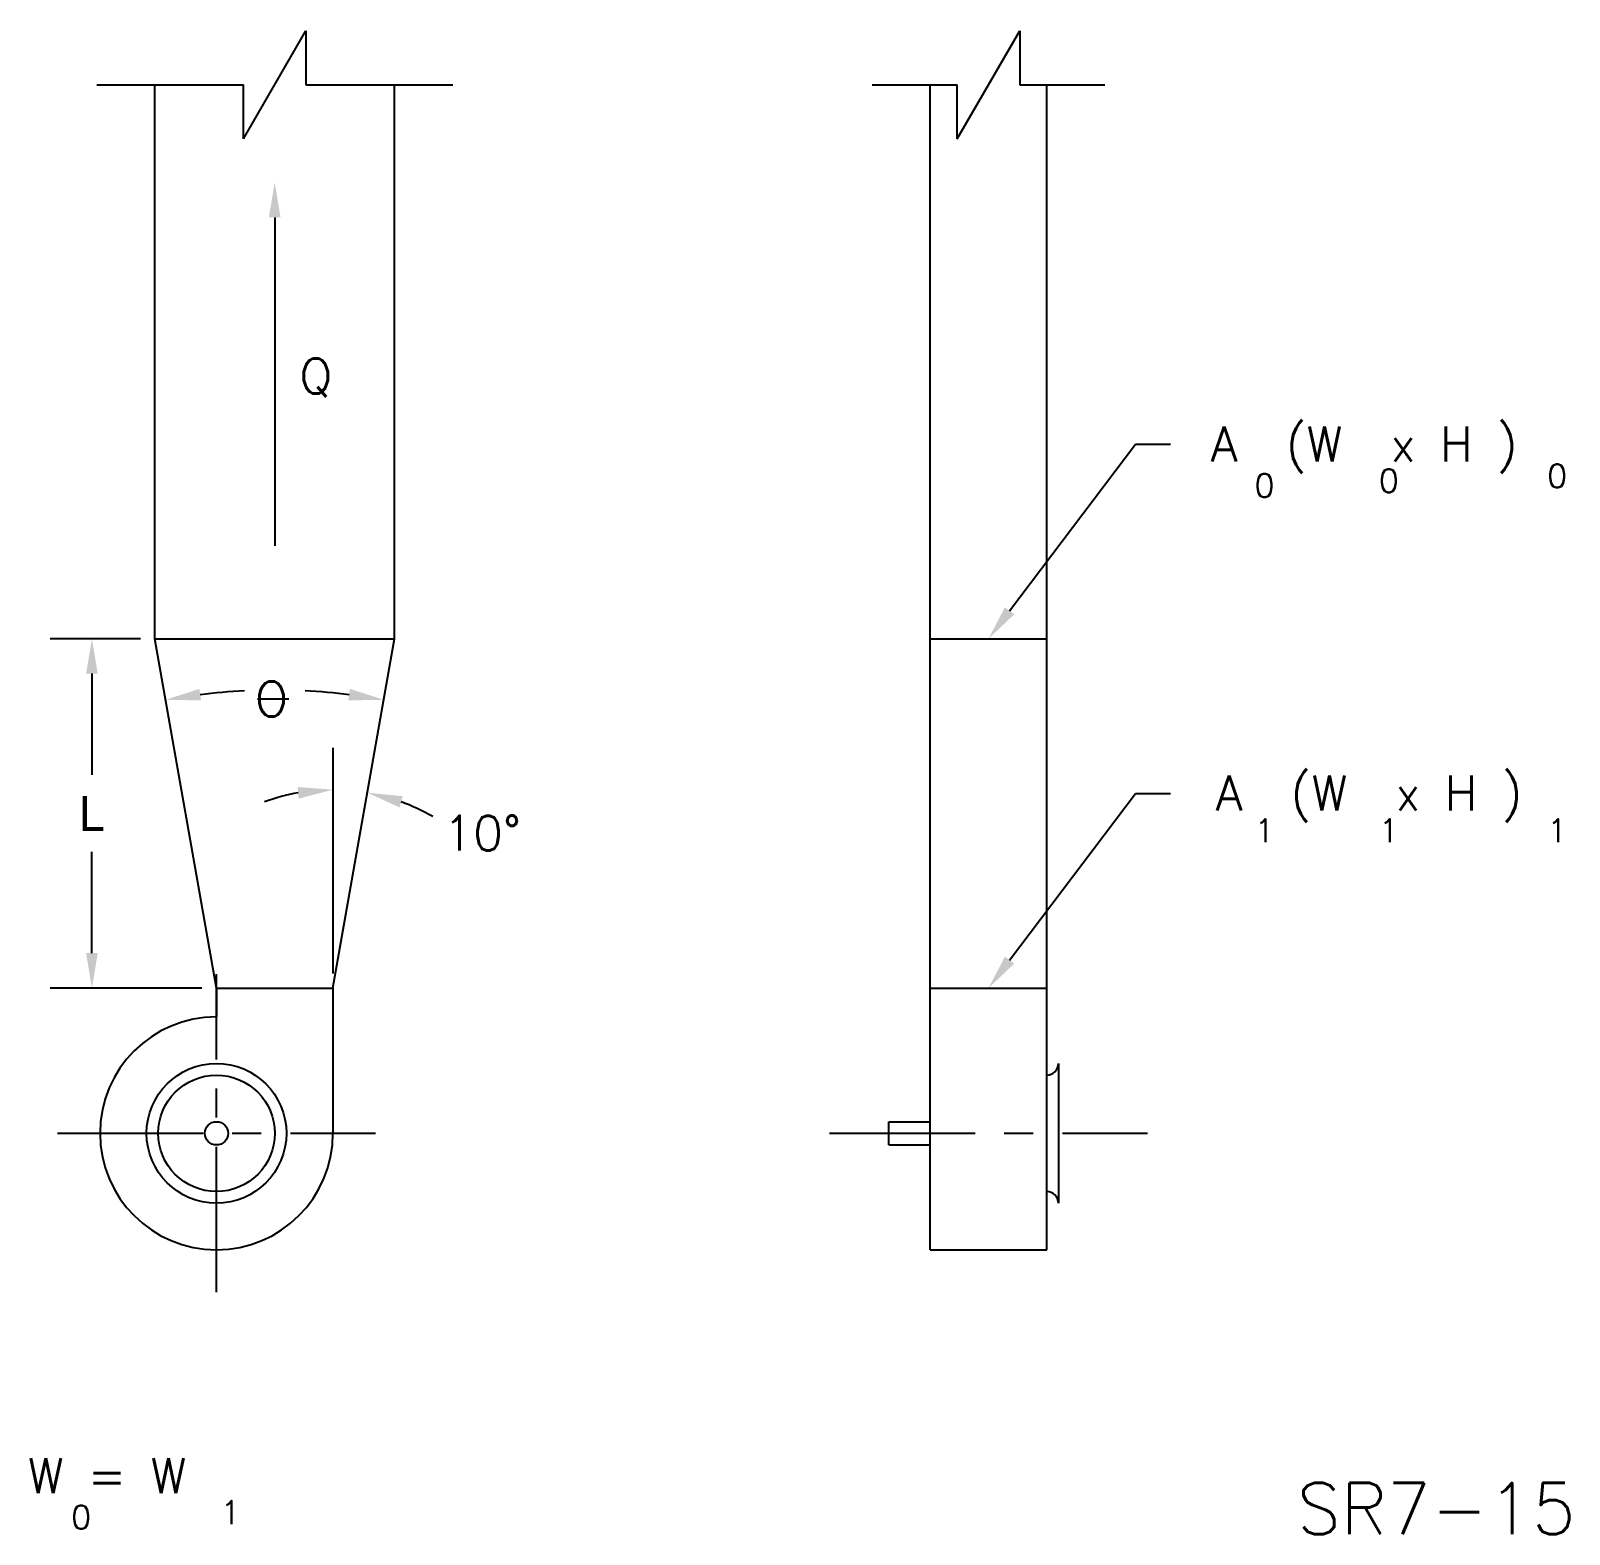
# Model space of a CAD drawing. Extents: x 2.57 to 9.17, y 0.95 to 7.41.
import ezdxf
from ezdxf.enums import TextEntityAlignment as Align

# ---------------------------------------------------------------- set-up
doc = ezdxf.new("R2010")
doc.units = 0
doc.header["$LTSCALE"] = 0.5
doc.header["$MEASUREMENT"] = 0
doc.linetypes.add('CENTER', pattern=[2, 1.25, -0.25, 0.25, -0.25])
doc.layers.get('0').update_dxf_attribs({"linetype": 'CONTINUOUS'})
doc.layers.add('DIM', color=3, linetype='CONTINUOUS')
doc.styles.add('ROMANS', font='romans')

msp = doc.modelspace()

# ---------------------------------------------------------------- linework, layer by layer
for p, q in [((3.4788, 6.9455), (3.7472, 7.4102)), ((3.7472, 7.4102), (3.7472, 7.1778)), ((6.5438, 6.9455), (6.8121, 7.4102)), ((6.8121, 7.4102), (6.8121, 7.1778)), ((2.8485, 7.1778), (3.4788, 7.1778)), ((3.0985, 4.7998), (3.0985, 7.1778)), ((3.4788, 6.9455), (3.4788, 7.1778)), ((3.7472, 7.1778), (4.3775, 7.1778)), ((4.1275, 4.7998), (4.1275, 7.1778)), ((6.178, 7.1778), (6.5438, 7.1778)), ((6.428, 2.1761), (6.428, 7.1778)), ((6.5438, 6.9455), (6.5438, 7.1778)), ((6.8121, 7.1778), (7.178, 7.1778)), ((6.928, 2.1761), (6.928, 7.1778)), ((3.613, 6.6089), (3.613, 5.1984)), ((6.7684, 4.9194), (7.3091, 5.635)), ((7.3091, 5.635), (7.4591, 5.635)), ((3.036, 4.7998), (2.6481, 4.7998)), ((3.0985, 4.7998), (4.1275, 4.7998)), ((3.363, 3.2998), (3.0985, 4.7998)), ((3.863, 3.2998), (4.1275, 4.7998)), ((6.428, 4.7998), (6.928, 4.7998)), ((2.8281, 4.6498), (2.8281, 4.2148)), ((3.5395, 4.542), (3.6733, 4.542)), ((3.863, 4.3315), (3.863, 3.3623)), ((6.7684, 3.4194), (7.3091, 4.135)), ((7.3091, 4.135), (7.4591, 4.135)), ((2.8281, 3.4498), (2.8281, 3.8848)), ((3.3005, 3.2998), (2.6481, 3.2998)), ((3.363, 3.2998), (3.363, 3.1761)), ((3.363, 3.2998), (3.863, 3.2998)), ((3.863, 3.2998), (3.863, 2.6761)), ((6.428, 3.2998), (6.928, 3.2998)), ((6.978, 2.9761), (6.978, 2.3761)), ((6.2496, 2.7261), (6.428, 2.7261)), ((6.2496, 2.6261), (6.2496, 2.7261)), ((6.2496, 2.6261), (6.428, 2.6261)), ((6.428, 2.1761), (6.928, 2.1761))]:
    msp.add_line(p, q)
at = {"linetype": 'CENTER'}
for p, q in [((3.363, 1.9935), (3.363, 3.3588)), ((2.6803, 2.6761), (4.0457, 2.6761)), ((5.9953, 2.6761), (7.3606, 2.6761))]:
    msp.add_line(p, q, dxfattribs=at)
for radius in [0.3, 0.25, 0.05]:
    msp.add_circle((3.363, 2.6761), radius)
for centre, radius, start, end in [((3.613, 1.8819), 2.6967, 92.77238, 96.81258), ((3.613, 1.8819), 2.6967, 83.18742, 87.22762), ((3.863, 3.2998), 0.8517, 100.10393, 110.20786), ((3.863, 3.2998), 0.8517, 59.79214, 69.89607), ((3.363, 2.6761), 0.5, 90, 0), ((6.928, 2.9761), 0.05, 270, 0), ((6.928, 2.3761), 0.05, 0, 90)]:
    msp.add_arc(centre, radius, start, end)
for points in [[(3.638, 6.6089), (3.588, 6.6089), (3.613, 6.7589)], [(6.7883, 4.9044), (6.7484, 4.9345), (6.678, 4.7998)], [(2.8031, 4.6498), (2.8531, 4.6498), (2.8281, 4.7998)], [(3.2968, 4.5349), (3.2895, 4.5843), (3.1447, 4.5377)], [(3.9292, 4.5349), (3.9365, 4.5843), (4.0813, 4.5377)], [(3.7158, 4.1134), (3.7114, 4.1632), (3.863, 4.1515)], [(4.1493, 4.0754), (4.1622, 4.1237), (4.0109, 4.1385)], [(2.8031, 3.4498), (2.8531, 3.4498), (2.8281, 3.2998)], [(6.7883, 3.4044), (6.7484, 3.4345), (6.678, 3.2998)]]:
    msp.add_solid(points)

# ---------------------------------------------------------------- texts
at = {"style": 'ROMANS'}
for s, height, p in [('Q', 0.15, (3.7189, 5.8527)), ('0', 0.1, (7.8196, 5.4078)), ('0', 0.1, (8.3542, 5.4283)), ('0', 0.1, (9.0769, 5.4488)), ('O', 0.15, (3.5282, 4.4665)), ('10%%d', 0.15, (4.3364, 3.8898)), ('1', 0.1, (7.8196, 3.9262)), ('1', 0.1, (8.3542, 3.9262)), ('1', 0.1, (9.0769, 3.9262)), ('0', 0.1, (2.7397, 0.9779)), ('1', 0.1, (3.3804, 0.9985))]:
    msp.add_text(s, height=height, dxfattribs=at).set_placement(p)
for s, p in [('A  (W  x H )', (7.6326, 5.6359)), ('A  (W  x H )', (7.6531, 4.1371)), ('W = W', (2.5526, 1.206))]:
    msp.add_text(s, height=0.15, dxfattribs=at).set_placement(p, align=Align.MIDDLE_LEFT)
at = {"insert": (2.8281, 4.0498), "char_height": 0.15, "attachment_point": 5}
msp.add_mtext('\\A1;L', dxfattribs=at)
at = {"layer": 'DIM', "color": 7, "style": 'ROMANS'}
msp.add_text('SR7-15', height=0.22, dxfattribs=at).set_placement((8.0024, 0.9547))

doc.saveas('drawing.dxf')
